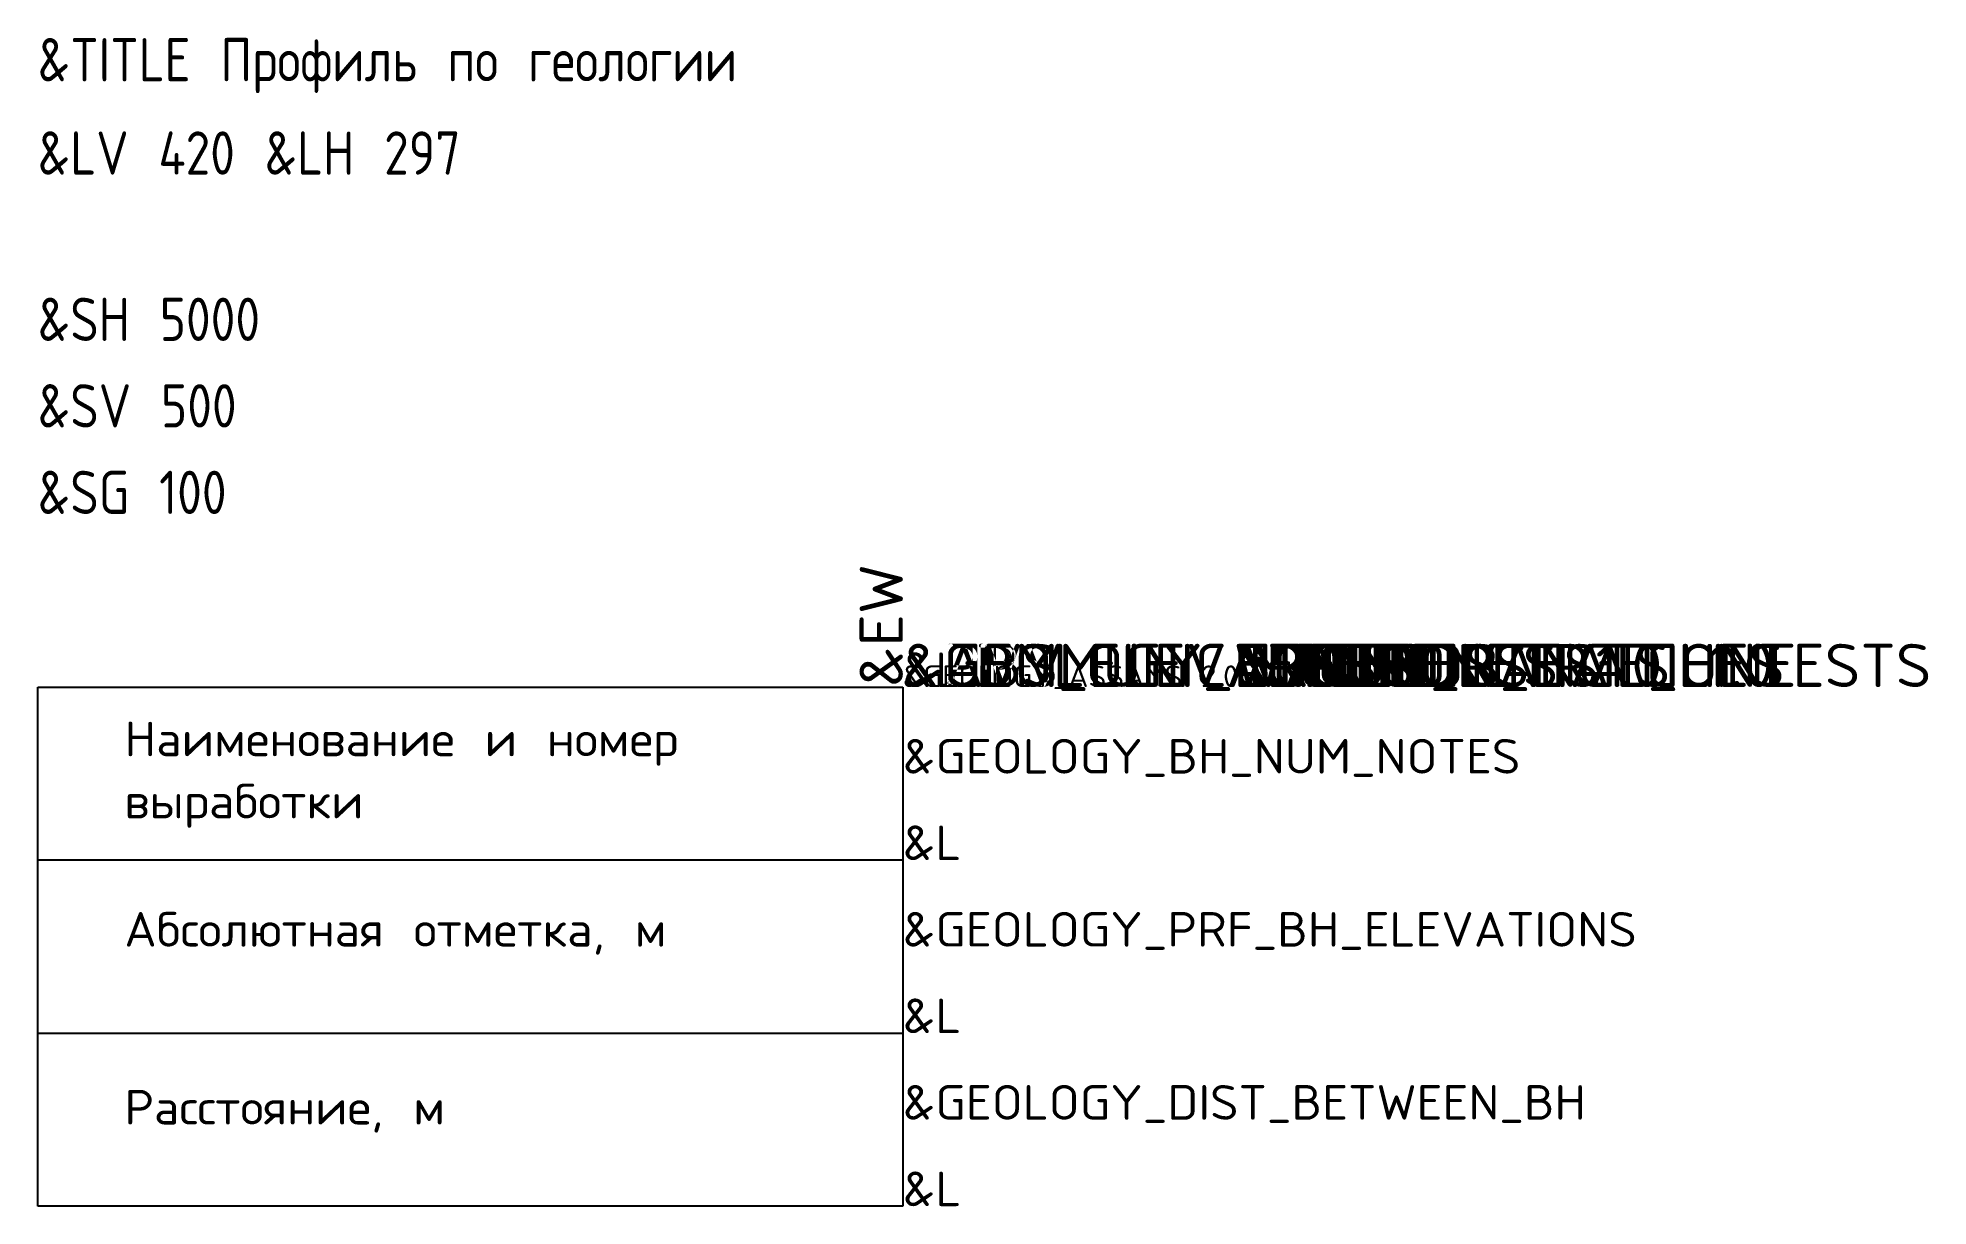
# Model space of a CAD drawing. Extents: x 0 to 109, y 0 to 68.
import ezdxf

# ---------------------------------------------------------------- set-up
doc = ezdxf.new("R2010")
doc.units = 0
for name, color, linetype in [('Геология_вода', 7, 'Continuous'), ('Геология_выработки', 7, 'Continuous'), ('Геология_испытания_крыльчаткой', 7, 'Continuous'), ('Геология_контуры', 7, 'Continuous'), ('Геология_мерзлота', 7, 'Continuous'), ('Геология_опробование', 7, 'Continuous'), ('Геология_подписи', 7, 'Continuous'), ('Геология_список_ИГЭ', 7, 'Continuous'), ('Геология_точки_статического_зондирования', 7, 'Continuous'), ('Геология_штриховки', 8, 'Continuous'), ('Коммуникации', 7, 'Continuous'), ('Красный профиль', 1, 'Continuous'), ('Линейка абсолютных высот', 7, 'Continuous'), ('Рабочие отметки', 7, 'Continuous'), ('Таблица', 7, 'Continuous'), ('Таблица отметок', 7, 'Continuous'), ('УВВ', 7, 'Continuous'), ('Черный профиль', 3, 'Continuous')]:
    doc.layers.add(name, color=color, linetype=linetype)
doc.styles.get("Standard").update_dxf_attribs({"font": 'txt.shx'})

msp = doc.modelspace()

# ---------------------------------------------------------------- linework, layer by layer
at = {"layer": 'Таблица', "linetype": 'Continuous', "flags": 128}
for points in [[(0, 30), (50, 30)], [(0, 0), (0, 30)], [(50, 30), (50, 0)], [(50, 20), (0, 20)], [(0, 10), (50, 10)], [(50, 0), (0, 0)]]:
    msp.add_lwpolyline(points, dxfattribs=at)

# ---------------------------------------------------------------- texts
at = {"linetype": 'Continuous', "width": 0.8}
for s, p in [('&TITLE Профиль по геологии', (0, 65)), ('&LV 420 &LH 297', (0, 59.61))]:
    msp.add_text(s, height=2.5, dxfattribs=at).set_placement(p)
at = {"layer": 'Геология_вода', "linetype": 'Continuous'}
msp.add_text('&GEOLOGY_WATER', height=2.5, dxfattribs=at).set_placement((50, 30))
at = {"layer": 'Геология_выработки', "linetype": 'Continuous'}
msp.add_text('&GEOLOGY_BOREHOLES 1.0', height=2.5, dxfattribs=at).set_placement((50, 30))
at = {"layer": 'Геология_испытания_крыльчаткой', "linetype": 'Continuous'}
msp.add_text('&GEOLOGY_IMPELLERTESTS 1.0', height=2.5, dxfattribs=at).set_placement((50, 30))
at = {"layer": 'Геология_контуры', "linetype": 'Continuous'}
msp.add_text('&GEOLOGY_CONTOURS', height=2.5, dxfattribs=at).set_placement((50, 30))
at = {"layer": 'Геология_мерзлота', "linetype": 'Continuous'}
msp.add_text('&GEOLOGY_FROST', height=2.5, dxfattribs=at).set_placement((50, 30))
at = {"layer": 'Геология_опробование', "linetype": 'Continuous'}
msp.add_text('&GEOLOGY_ASSAYS 2.0', height=1.25, dxfattribs=at).set_placement((50, 30))
at = {"layer": 'Геология_подписи', "linetype": 'Continuous'}
msp.add_text('&GEOLOGY_NOTES', height=2.5, dxfattribs=at).set_placement((50, 30))
at = {"layer": 'Геология_список_ИГЭ', "linetype": 'Continuous'}
msp.add_text('&GEOLOGY_LEGEND', height=2.5, dxfattribs=at).set_placement((50, 30))
at = {"layer": 'Геология_точки_статического_зондирования', "linetype": 'Continuous'}
msp.add_text('&GEOLOGY_CONEPENETRATIONTESTS', height=2.5, dxfattribs=at).set_placement((50, 30))
at = {"layer": 'Геология_штриховки', "linetype": 'Continuous'}
msp.add_text('&GEOLOGY_GROUNDS_HATCHES', height=2.5, dxfattribs=at).set_placement((50, 30))
at = {"layer": 'Коммуникации', "linetype": 'Continuous'}
msp.add_text('&COMMUNICATIONS', height=2.5, dxfattribs=at).set_placement((50, 30))
at = {"layer": 'Красный профиль', "linetype": 'Continuous'}
msp.add_text('&PP', height=2.5, dxfattribs=at).set_placement((50, 30))
at = {"layer": 'Линейка абсолютных высот', "linetype": 'Continuous'}
msp.add_text('&ABS_ELEVATIONS_RANGE_LINE', height=2.5, dxfattribs=at).set_placement((50, 30))
at = {"layer": 'Рабочие отметки', "linetype": 'Continuous'}
msp.add_text('&EW', height=2.5, rotation=90, dxfattribs=at).set_placement((50, 30))
at = {"layer": 'Таблица', "linetype": 'Continuous', "width": 0.8}
for s, p in [('&SH 5000', (0, 50)), ('&SV 500', (0, 45)), ('&SG 100', (0, 40))]:
    msp.add_text(s, height=2.5, dxfattribs=at).set_placement(p)
at = {"layer": 'Таблица', "linetype": 'Continuous'}
for s, p in [('&L', (50, 30)), ('Наименование и номер', (5, 26)), ('&GEOLOGY_BH_NUM_NOTES', (50, 25)), ('выработки', (5, 22.41)), ('&L', (50, 20)), ('Абсолютная отметка, м', (5, 15)), ('&GEOLOGY_PRF_BH_ELEVATIONS', (50, 15)), ('&L', (50, 10)), ('Расстояние, м', (5, 4.72)), ('&GEOLOGY_DIST_BETWEEN_BH', (50, 5)), ('&L', (50, 0))]:
    msp.add_text(s, height=2, dxfattribs=at).set_placement(p)
at = {"layer": 'Таблица отметок', "linetype": 'Continuous'}
msp.add_text('&ET', height=2.5, dxfattribs=at).set_placement((50, 30))
at = {"layer": 'УВВ', "linetype": 'Continuous'}
msp.add_text('&UVV', height=2.5, dxfattribs=at).set_placement((50, 30))
at = {"layer": 'Черный профиль', "linetype": 'Continuous'}
msp.add_text('&EP', height=2.5, dxfattribs=at).set_placement((50, 30))

doc.saveas('drawing.dxf')
